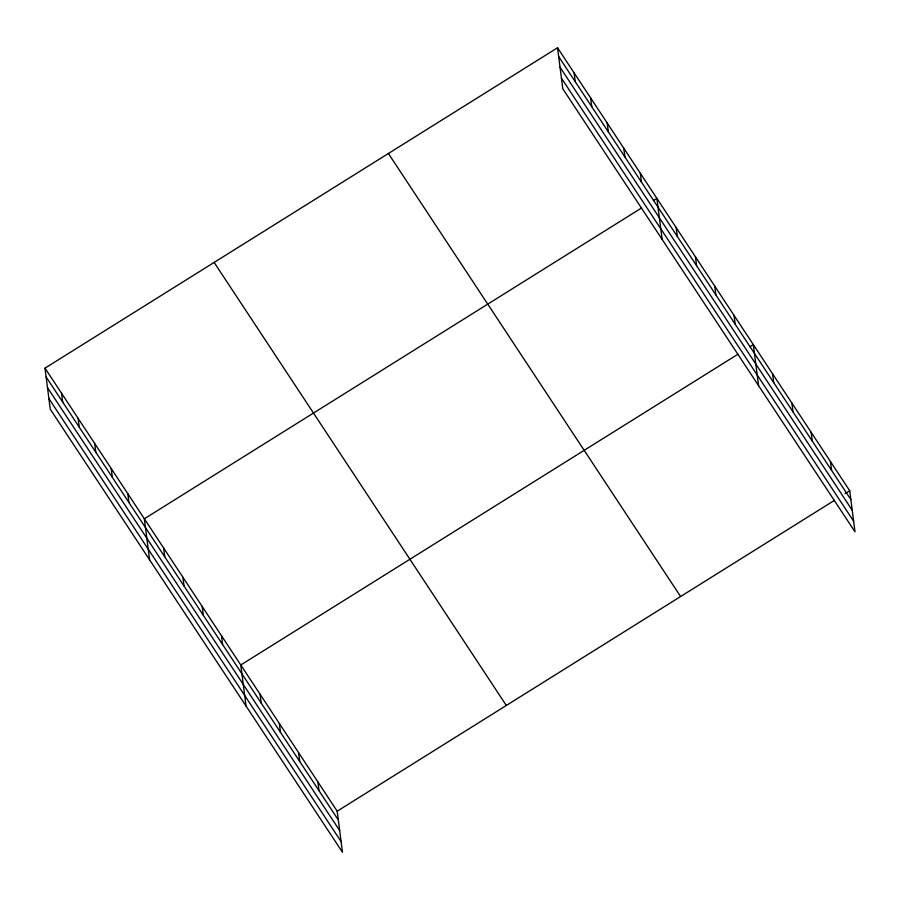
<?xml version="1.0" encoding="UTF-8"?>
<svg xmlns="http://www.w3.org/2000/svg" width="900" height="900" viewBox="0 0 900 900"><rect width="100%" height="100%" fill="white"/><g stroke="black" fill="none" stroke-linecap="round" stroke-linejoin="round"><path stroke-width="1.35" d="M45 368.145L337.196 811.181L342.45 852.232L50.254 409.196L45 368.145L557.55 47.767L849.746 490.804L855 531.855L562.804 88.819L557.55 47.767M641.621 207.945L144.349 518.783L149.602 559.822M653.377 200.61L656.899 198.405L662.153 239.445M738.045 354.15L240.773 664.988L246.026 706.028M749.79 346.804L753.322 344.599L758.576 385.65M337.196 811.181L834.469 500.355M845.044 493.74L849.746 490.804M558.675 56.576L850.871 499.613M560.048 67.219L852.232 510.255M561.442 78.176L853.639 521.212M388.406 153.495L680.602 596.531M214.144 262.429L506.329 705.465M46.125 376.954L338.321 819.99M47.486 387.596L339.683 830.633M48.892 398.554L341.089 841.59M830.452 461.565L831.589 470.374M811.17 432.326L812.306 441.135M791.887 403.088L793.012 411.885M772.605 373.849L773.73 382.646M734.04 315.36L735.165 324.169M714.746 286.121L715.883 294.93M695.464 256.882L696.589 265.691M676.181 227.644L677.306 236.453M640.339 173.295L641.464 182.104M623.779 148.196L624.904 156.994M607.219 123.086L608.355 131.895M590.67 97.976L591.795 106.785M574.11 72.877L575.235 81.686M317.902 781.942L319.039 790.751M298.62 752.704L299.745 761.512M279.338 723.465L280.463 732.274M260.055 694.226L261.18 703.024M221.479 635.749L222.615 644.546M202.196 606.499L203.321 615.308M182.914 577.26L184.039 586.069M163.631 548.021L164.756 556.83M127.789 493.673L128.914 502.481M111.229 468.574L112.354 477.371M94.669 443.464L95.805 452.272M78.12 418.365L79.245 427.162M61.56 393.255L62.685 402.064"/></g></svg>
